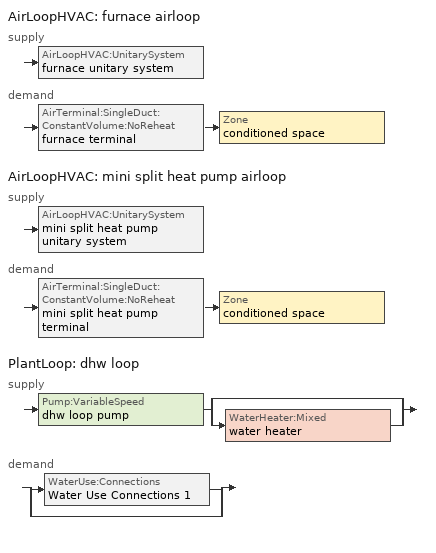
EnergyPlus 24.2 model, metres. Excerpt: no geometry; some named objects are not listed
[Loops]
AirLoopHVAC 'furnace airloop'
 supply: AirLoopHVAC:UnitarySystem 'furnace unitary system'
 demand: AirTerminal:SingleDuct:ConstantVolume:NoReheat 'furnace terminal' > Zone 'conditioned space'
AirLoopHVAC 'mini split heat pump airloop'
 supply: AirLoopHVAC:UnitarySystem 'mini split heat pump unitary system'
 demand: AirTerminal:SingleDuct:ConstantVolume:NoReheat 'mini split heat pump terminal' > Zone 'conditioned space'
PlantLoop 'dhw loop'
 supply: Pump:VariableSpeed 'dhw loop pump' > split
  | bypass
  | WaterHeater:Mixed 'water heater'
 demand: split
  | WaterUse:Connections 'Water Use Connections 1'
  | bypass
[ZoneControl:Thermostat]
conditioned space Thermostat: Zone or ZoneList=conditioned space; Control Type Schedule=conditioned space Thermostat Schedule; Control 1=conditioned space temperature setpoint; Temperature Difference Between Cutout And Setpoint {deltaC}=0
[ThermostatSetpoint:DualSetpoint]
conditioned space temperature setpoint: Heating Setpoint Temperature Schedule=heating setpoint; Cooling Setpoint Temperature Schedule=cooling setpoint
[AirTerminal:SingleDuct:ConstantVolume:NoReheat] Availability Schedule=Always On Discrete
Name | Maximum Air Flow Rate {m3/s}
furnace terminal | 0.870271
mini split heat pump terminal | 0.569169
[Zone equipment]
conditioned space: furnace terminal, mini split heat pump terminal
[AirLoopHVAC] Design Return Air Flow Fraction of Supply Air Flow=1
Name | Design Supply Air Flow Rate {m3/s}
furnace airloop | 0.870271
mini split heat pump airloop | 0.569169
[Sizing:System] Type of Load to Size On=Sensible; Design Outdoor Air Flow Rate {m3/s}=Autosize; Central Heating Maximum System Air Flow Ratio=0.3; Preheat Design Temperature {C}=7; Preheat Design Humidity Ratio {kgWater/kgDryAir}=0.008; Precool Design Temperature {C}=12.8; Precool Design Humidity Ratio {kgWater/kgDryAir}=0.008; Central Cooling Design Supply Air Temperature {C}=12.8; Central Heating Design Supply Air Temperature {C}=16.7; Type of Zone Sum to Use=NonCoincident; 100% Outdoor Air in Cooling=Yes; 100% Outdoor Air in Heating=Yes; Central Cooling Design Supply Air Humidity Ratio {kgWater/kgDryAir}=0.0085; Central Heating Design Supply Air Humidity Ratio {kgWater/kgDryAir}=0.008; Cooling Supply Air Flow Rate Method=DesignDay; Cooling Supply Air Flow Rate {m3/s}=0; Cooling Supply Air Flow Rate Per Floor Area {m3/s-m2}=0.00996765; Cooling Fraction of Autosized Cooling Supply Air Flow Rate=1; Cooling Supply Air Flow Rate Per Unit Cooling Capacity {m3/s-W}=3.94755e-05; Heating Supply Air Flow Rate Method=DesignDay; Heating Supply Air Flow Rate {m3/s}=0; Heating Supply Air Flow Rate Per Floor Area {m3/s-m2}=0.00996765; Heating Fraction of Autosized Heating Supply Air Flow Rate=1; Heating Fraction of Autosized Cooling Supply Air Flow Rate=1; Heating Supply Air Flow Rate Per Unit Heating Capacity {m3/s-W}=3.15882e-05; System Outdoor Air Method=ZoneSum; Zone Maximum Outdoor Air Fraction=1; Cooling Design Capacity Method=CoolingDesignCapacity; Cooling Design Capacity {W}=Autosize; Cooling Design Capacity Per Floor Area {W/m2}=234.7; Fraction of Autosized Cooling Design Capacity=1; Heating Design Capacity Method=HeatingDesignCapacity; Heating Design Capacity {W}=Autosize; Heating Design Capacity Per Floor Area {W/m2}=157; Fraction of Autosized Heating Design Capacity=1; Central Cooling Capacity Control Method=OnOff; Occupant Diversity=Autosize
furnace airloop; mini split heat pump airloop
[AvailabilityManager:Scheduled] Schedule=Always On Discrete
furnace airloop Availability Manager; mini split heat pump airloop Availability Manager
[AirLoopHVAC:UnitarySystem] Control Type=Load; Controlling Zone or Thermostat Location=conditioned space; Dehumidification Control Type=None; Availability Schedule=Always On Discrete; Fan Placement=BlowThrough; DX Heating Coil Sizing Ratio=1; Use DOAS DX Cooling Coil=No; Minimum Supply Air Temperature {C}=2; Latent Load Control=SensibleOnlyLoadControl; Heating Supply Air Flow Rate Method=SupplyAirFlowRate; No Load Supply Air Flow Rate Method=SupplyAirFlowRate; No Load Supply Air Flow Rate {m3/s}=0; No Load Supply Air Flow Rate Control Set To Low Speed=Yes; Maximum Supply Air Temperature {C}=48.8889; Maximum Outdoor Dry-Bulb Temperature for Supplemental Heater Operation {C}=21; Ancillary On-Cycle Electric Power {W}=0; Ancillary Off-Cycle Electric Power {W}=0
Name | Supply Fan | Supply Air Fan Operating Mode Schedule | Heating Coil | Cooling Supply Air Flow Rate Method | Heating Supply Air Flow Rate {m3/s} | Cooling Coil | Cooling Supply Air Flow Rate {m3/s} | Design Specification Multispeed Object
furnace unitary system | furnace supply fan | furnace auto fan schedule | furnace htg coil | None | 0.870271
mini split heat pump unitary system | mini split heat pump supply fan | mini split heat pump auto fan schedule | mini split heat pump htg coil | SupplyAirFlowRate | 0.569169 | mini split heat pump clg coil | 0.569169 | Unitary System Performance Multispeed 1
[Fan:SystemModel] Availability Schedule=Always On Discrete; Speed Control Method=Discrete; Electric Power Minimum Flow Rate Fraction=0.2; Design Pressure Rise {Pa}=500; Motor Efficiency=1; Motor In Air Stream Fraction=1; Design Electric Power Consumption {W}=Autosize; Design Power Sizing Method=PowerPerFlow; Electric Power Per Unit Flow Rate Per Unit Pressure {W/((m3/s)-Pa)}=1.66667; Fan Total Efficiency=0.7; Motor Loss Radiative Fraction=0
Name | Design Maximum Air Flow Rate {m3/s} | Electric Power Per Unit Flow Rate {W/(m3/s)} | Number of Speeds | Speed Flow Fraction 1 | Speed Electric Power Fraction 1 | Speed Flow Fraction 2 | Speed Electric Power Fraction 2 | Speed Flow Fraction 3 | Speed Electric Power Fraction 3 | Speed Flow Fraction 4 | Speed Electric Power Fraction 4
furnace supply fan | 0.870271 | 1059.44 | 1 | 1 | 1
mini split heat pump supply fan | 0.700947 | 148.322 | 4 | 0.20706 | 0.00888 | 0.252 | 0.016 | 0.812 | 0.53539 | 1 | 1
[Coil:Heating:Fuel]
furnace htg coil: Availability Schedule=Always On Discrete; Fuel Type=OtherFuel1; Burner Efficiency=0.5; Nominal Capacity {W}=29600; On Cycle Parasitic Electric Load {W}=0; Off Cycle Parasitic Fuel Load {W}=0
[Coil:Heating:DX:MultiSpeed]
mini split heat pump htg coil: Availability Schedule=Always On Discrete; Minimum Outdoor Dry-Bulb Temperature for Compressor Operation {C}=-15; Crankcase Heater Capacity {W}=50; Maximum Outdoor Dry-Bulb Temperature for Crankcase Heater Operation {C}=10; Defrost Energy Input Ratio Function of Temperature Curve=Defrosteir; Maximum Outdoor Dry-Bulb Temperature for Defrost Operation {C}=4.44444; Defrost Strategy=ReverseCycle; Defrost Control=Timed; Defrost Time Period Fraction=0.058333; Resistive Defrost Heater Capacity {W}=AutoSize; Apply Part Load Fraction to Speeds Greater than 1=No; Fuel Type=Electricity; Region number for Calculating HSPF=4; Number of Speeds=2; Speed Gross Rated Heating Capacity 1 {W}=3288; Speed Gross Rated Heating COP 1 {W/W}=4.4634; Speed Rated Air Flow Rate 1 {m3/s}=0.176584; Speed Rated Supply Air Fan Power Per Volume Flow Rate 2017 1 {W/(m3/s)}=773.3; Speed Rated Supply Air Fan Power Per Volume Flow Rate 2023 1 {W/(m3/s)}=934.4; Speed Heating Capacity Function of Temperature Curve Name 1=Heat-CAP-fT1; Speed Heating Capacity Function of Flow Fraction Curve Name 1=Heat-CAP-fFF1; Speed Energy Input Ratio Function of Temperature Curve Name 1=Heat-EIR-fT1; Speed Energy Input Ratio Function of Flow Fraction Curve Name 1=Heat-EIR-fFF1; Speed Part Load Fraction Correlation Curve Name 1=Heat-PLF-fPLR1; Speed Rated Waste Heat Fraction of Power Input 1=0.2; Speed Waste Heat Function of Temperature Curve Name 1=ConstantBiquadratic 1; Speed Gross Rated Heating Capacity 2 {W}=12950.2; Speed Gross Rated Heating COP 2 {W/W}=3.13062; Speed Rated Air Flow Rate 2 {m3/s}=0.700727; Speed Rated Supply Air Fan Power Per Volume Flow Rate 2017 2 {W/(m3/s)}=773.3; Speed Rated Supply Air Fan Power Per Volume Flow Rate 2023 2 {W/(m3/s)}=934.4; Speed Heating Capacity Function of Temperature Curve Name 2=Heat-CAP-fT2; Speed Heating Capacity Function of Flow Fraction Curve Name 2=Heat-CAP-fFF2; Speed Energy Input Ratio Function of Temperature Curve Name 2=Heat-EIR-fT2; Speed Energy Input Ratio Function of Flow Fraction Curve Name 2=Heat-EIR-fFF2; Speed Part Load Fraction Correlation Curve Name 2=Heat-PLF-fPLR2; Speed Rated Waste Heat Fraction of Power Input 2=0.2; Speed Waste Heat Function of Temperature Curve Name 2=ConstantBiquadratic 1
[Coil:Cooling:DX:MultiSpeed]
mini split heat pump clg coil: Availability Schedule=Always On Discrete; Condenser Type=AirCooled; Minimum Outdoor Dry-Bulb Temperature for Compressor Operation {C}=-25; Apply Part Load Fraction to Speeds Greater than 1=No; Apply Latent Degradation to Speeds Greater than 1=No; Crankcase Heater Capacity {W}=50; Maximum Outdoor Dry-Bulb Temperature for Crankcase Heater Operation {C}=10; Basin Heater Capacity {W/K}=0; Basin Heater Setpoint Temperature {C}=2; Fuel Type=Electricity; Number of Speeds=2; Speed Gross Rated Total Cooling Capacity 1 {W}=2703.92; Speed Gross Rated Sensible Heat Ratio 1=0.806404; Speed Gross Rated Cooling COP 1 {W/W}=4.49421; Speed Rated Air Flow Rate 1 {m3/s}=0.145092; Speed Rated Evaporator Fan Power Per Volume Flow Rate 2017 1 {W/(m3/s)}=773.3; Speed Rated Evaporator Fan Power Per Volume Flow Rate 2023 1 {W/(m3/s)}=934.4; Speed Total Cooling Capacity Function of Temperature Curve Name 1=Cool-CAP-fT1; Speed Total Cooling Capacity Function of Flow Fraction Curve Name 1=Cool-CAP-fFF1; Speed Energy Input Ratio Function of Temperature Curve Name 1=Cool-EIR-fT1; Speed Energy Input Ratio Function of Flow Fraction Curve Name 1=Cool-EIR-fFF1; Speed Part Load Fraction Correlation Curve Name 1=Cool-PLF-fPLR1; Speed Nominal Time for Condensate Removal to Begin 1 {s}=1000; Speed Ratio of Initial Moisture Evaporation Rate and Steady State Latent Capacity 1=1.5; Speed Maximum Cycling Rate 1 {cycles/hr}=3; Speed Latent Capacity Time Constant 1 {s}=45; Speed Rated Waste Heat Fraction of Power Input 1=0.2; Speed Waste Heat Function of Temperature Curve Name 1=ConstantBiquadratic; Speed Evaporative Condenser Effectiveness 1=0.9; Speed Evaporative Condenser Air Flow Rate 1 {m3/s}=AutoSize; Speed Rated Evaporative Condenser Pump Power Consumption 1 {W}=AutoSize; Speed Gross Rated Total Cooling Capacity 2 {W}=10655.6; Speed Gross Rated Sensible Heat Ratio 2=0.759942; Speed Gross Rated Cooling COP 2 {W/W}=3.25003; Speed Rated Air Flow Rate 2 {m3/s}=0.568991; Speed Rated Evaporator Fan Power Per Volume Flow Rate 2017 2 {W/(m3/s)}=773.3; Speed Rated Evaporator Fan Power Per Volume Flow Rate 2023 2 {W/(m3/s)}=934.4; Speed Total Cooling Capacity Function of Temperature Curve Name 2=Cool-CAP-fT2; Speed Total Cooling Capacity Function of Flow Fraction Curve Name 2=Cool-CAP-fFF2; Speed Energy Input Ratio Function of Temperature Curve Name 2=Cool-EIR-fT2; Speed Energy Input Ratio Function of Flow Fraction Curve Name 2=Cool-EIR-fFF2; Speed Part Load Fraction Correlation Curve Name 2=Cool-PLF-fPLR2; Speed Nominal Time for Condensate Removal to Begin 2 {s}=1000; Speed Ratio of Initial Moisture Evaporation Rate and Steady State Latent Capacity 2=1.5; Speed Maximum Cycling Rate 2 {cycles/hr}=3; Speed Latent Capacity Time Constant 2 {s}=45; Speed Rated Waste Heat Fraction of Power Input 2=0.2; Speed Waste Heat Function of Temperature Curve Name 2=ConstantBiquadratic; Speed Evaporative Condenser Effectiveness 2=0.9; Speed Evaporative Condenser Air Flow Rate 2 {m3/s}=AutoSize; Speed Rated Evaporative Condenser Pump Power Consumption 2 {W}=AutoSize
[UnitarySystemPerformance:Multispeed]
Unitary System Performance Multispeed 1: Number of Speeds for Heating=2; Number of Speeds for Cooling=2; Single Mode Operation=No; No Load Supply Air Flow Rate Ratio=1; Heating Speed Supply Air Flow Ratio 1=0.310345; Cooling Speed Supply Air Flow Ratio 1=0.255; Heating Speed Supply Air Flow Ratio 2=1.23153; Cooling Speed Supply Air Flow Ratio 2=1
[PlantLoop]
dhw loop: Fluid Type=Water; Plant Equipment Operation Scheme=dhw loop Operation Schemes; Maximum Loop Temperature {C}=100; Minimum Loop Temperature {C}=0; Maximum Loop Flow Rate {m3/s}=0.01; Minimum Loop Flow Rate {m3/s}=0; Plant Loop Volume {m3}=0.003; Load Distribution Scheme=Optimal; Plant Loop Demand Calculation Scheme=SingleSetpoint; Common Pipe Simulation=None
[Sizing:Plant]
dhw loop: Loop Type=Heating; Design Loop Exit Temperature {C}=56; Loop Design Temperature Difference {deltaC}=5.55556; Sizing Option=NonCoincident; Zone Timesteps in Averaging Window=1; Coincident Sizing Factor Mode=None
[Pump:VariableSpeed]
dhw loop pump: Design Maximum Flow Rate {m3/s}=0.01; Design Pump Head {Pa}=1; Design Power Consumption {W}=0; Motor Efficiency=0.85; Fraction of Motor Inefficiencies to Fluid Stream=0; Coefficient 1 of the Part Load Performance Curve=0; Coefficient 2 of the Part Load Performance Curve=1; Coefficient 3 of the Part Load Performance Curve=0; Coefficient 4 of the Part Load Performance Curve=0; Design Minimum Flow Rate {m3/s}=0; Pump Control Type=Intermittent; Skin Loss Radiative Fraction=0.5; Design Power Sizing Method=PowerPerFlowPerPressure; Design Electric Power per Unit Flow Rate {W/(m3/s)}=348701.1; Design Shaft Power per Unit Flow Rate per Unit Head {W/((m3/s)-Pa)}=1.28205; Design Minimum Flow Rate Fraction=0
[WaterHeater:Mixed]
water heater: Tank Volume {m3}=0.136275; Setpoint Temperature Schedule=water heater setpoint; Deadband Temperature Difference {deltaC}=2; Maximum Temperature Limit {C}=99; Heater Control Type=Cycle; Heater Maximum Capacity {W}=5500.06; Heater Minimum Capacity {W}=0; Heater Ignition Minimum Flow Rate {m3/s}=0; Heater Ignition Delay {s}=0; Heater Fuel Type=Electricity; Heater Thermal Efficiency=1; Off Cycle Parasitic Fuel Consumption Rate {W}=0; Off Cycle Parasitic Fuel Type=Electricity; Off Cycle Parasitic Heat Fraction to Tank=0; On Cycle Parasitic Fuel Consumption Rate {W}=0; On Cycle Parasitic Fuel Type=Electricity; On Cycle Parasitic Heat Fraction to Tank=0; Ambient Temperature Indicator=Zone; Ambient Temperature Zone=conditioned space; Off Cycle Loss Coefficient to Ambient Temperature {W/K}=2.89744; Off Cycle Loss Fraction to Zone=1; On Cycle Loss Coefficient to Ambient Temperature {W/K}=2.89744; On Cycle Loss Fraction to Zone=1; Use Side Effectiveness=1; Source Side Effectiveness=1; Use Side Design Flow Rate {m3/s}=Autosize; Source Side Design Flow Rate {m3/s}=Autosize; Indirect Water Heating Recovery Time {hr}=1.5; Source Side Flow Control Mode=IndirectHeatPrimarySetpoint
[WaterHeater:Sizing]
water heater: Design Mode=PeakDraw; Time Storage Can Meet Peak Draw {hr}=0.538503; Time for Tank Recovery {hr}=0; Nominal Tank Volume for Autosizing Plant Connections {m3}=1
[SetpointManager:Scheduled]
Setpoint Manager Scheduled 1: Control Variable=Temperature; Schedule=dhw temp
[WaterUse:Connections]
Water Use Connections 1: Drain Water Heat Exchanger Type=None; Drain Water Heat Exchanger Destination=Plant; Water Use Equipment Name 1=dhw fixtures; Water Use Equipment Name 2=dhw distribution waste; Water Use Equipment Name 3=clothes washer; Water Use Equipment Name 4=dishwasher
[WaterUse:Equipment]
Name | Peak Flow Rate {m3/s} | Flow Rate Fraction Schedule | Target Temperature Schedule
dhw fixtures | 4.47512e-06 | dhw fixtures schedule | mixed water temperature schedule
dhw distribution waste | 1.35667e-06 | dhw fixtures schedule | mixed water temperature schedule
clothes washer | 9.69919e-07 | clothes washer schedule
dishwasher | 2.90872e-07 | dishwasher schedule
[PlantEquipmentOperationSchemes]
dhw loop Operation Schemes: Control Scheme Object Type 1=PlantEquipmentOperation:HeatingLoad; Control Scheme Name 1=dhw loop Heating Operation Scheme; Control Scheme Schedule Name 1=Always On Discrete
[PlantEquipmentOperation:HeatingLoad]
dhw loop Heating Operation Scheme: Load Range Lower Limit 1 {W}=0; Load Range Upper Limit 1 {W}=1000000000; Range Equipment List Name 1=dhw loop Heating Equipment List
[PlantEquipmentList]
dhw loop Heating Equipment List: WaterHeater:Mixed, water heater
[EnergyManagementSystem:GlobalVariable]
furnace_airloop_Fan_RTF
infil_program_Qfan
infil_program_Qinf
mini_split_heat_pump_airloop_Fan_RTF
natural_vent_program_Qnv
natural_vent_program_Qwhf
[EnergyManagementSystem:InternalVariable] Internal Data Type=Fan Maximum Mass Flow Rate
Name | Internal Data Index Key
furnace_airloop_max_sup_fan_mfr | furnace supply fan
mini_split_heat_pump_airloop_max_sup_fan_mfr | mini split heat pump supply fan
[EnergyManagementSystem:Sensor]
Name | Output:Variable or Output:Meter Index Key | Output:Variable or Output:Meter
airflow_gain | infil flow | Infiltration Sensible Heat Gain Energy
airflow_gain_1 | natural vent flow | Infiltration Sensible Heat Gain Energy
airflow_gain_2 | whole house fan flow | Infiltration Sensible Heat Gain Energy
airflow_loss | infil flow | Infiltration Sensible Heat Loss Energy
airflow_loss_1 | natural vent flow | Infiltration Sensible Heat Loss Energy
airflow_loss_2 | whole house fan flow | Infiltration Sensible Heat Loss Energy
clg_load_cond |  | Cooling:EnergyTransfer:Zone:CONDITIONED SPACE
clg_sp_s; clg_sp_s_1 | cooling setpoint | Schedule Value
clothes_dryer_exhaust_0_sch_s | clothes dryer exhaust 0 schedule | Schedule Value
conditioned_space_clg_unmet_s | conditioned space | Zone Cooling Setpoint Not Met Time
conditioned_space_htg_unmet_s | conditioned space | Zone Heating Setpoint Not Met Time
cool_season | cooling season schedule | Schedule Value
dhw_loss | water heater | Water Heater Heat Loss Energy
dhw_rtf | water heater | Water Heater Runtime Fraction
fridge_tin_s; tin_s; tin_s_1 | conditioned space | Zone Mean Air Temperature
furnace_airloop_Fan_RTF_s | furnace supply fan | Fan Runtime Fraction
furnace_htg_coil_s | furnace htg coil | Heating Coil Heating Energy
furnace_supply_fan_s | furnace supply fan | Fan Electricity Energy
htg_load_cond |  | Heating:EnergyTransfer:Zone:CONDITIONED SPACE
htg_sp_s; htg_sp_s_1 | heating setpoint | Schedule Value
ig_ee_conv | clothes dryer | Electric Equipment Convective Heating Energy
ig_ee_conv_1 | clothes washer | Electric Equipment Convective Heating Energy
ig_ee_conv_2 | cooking range | Electric Equipment Convective Heating Energy
ig_ee_conv_3 | dishwasher | Electric Equipment Convective Heating Energy
ig_ee_conv_4 | fridge | Electric Equipment Convective Heating Energy
ig_ee_conv_5 | misc plug loads | Electric Equipment Convective Heating Energy
ig_ee_conv_6 | whole house fan | Electric Equipment Convective Heating Energy
ig_ee_rad | clothes dryer | Electric Equipment Radiant Heating Energy
ig_ee_rad_1 | clothes washer | Electric Equipment Radiant Heating Energy
ig_ee_rad_2 | cooking range | Electric Equipment Radiant Heating Energy
ig_ee_rad_3 | dishwasher | Electric Equipment Radiant Heating Energy
ig_ee_rad_4 | fridge | Electric Equipment Radiant Heating Energy
ig_ee_rad_5 | misc plug loads | Electric Equipment Radiant Heating Energy
ig_ee_rad_6 | whole house fan | Electric Equipment Radiant Heating Energy
ig_lgt_conv | interior lighting | Lights Convective Heating Energy
ig_lgt_rad | interior lighting | Lights Radiant Heating Energy
ig_lgt_vis | interior lighting | Lights Visible Radiation Heating Energy
ig_oe_conv | clothes dryer 1 | Other Equipment Convective Heating Energy
ig_oe_conv_1 | cooking range 1 | Other Equipment Convective Heating Energy
ig_oe_conv_2 | general water use latent | Other Equipment Convective Heating Energy
ig_oe_conv_3 | general water use sensible | Other Equipment Convective Heating Energy
ig_oe_conv_4 | water heater energy adjustment1 | Other Equipment Convective Heating Energy
ig_oe_rad | clothes dryer 1 | Other Equipment Radiant Heating Energy
ig_oe_rad_1 | cooking range 1 | Other Equipment Radiant Heating Energy
ig_oe_rad_2 | general water use latent | Other Equipment Radiant Heating Energy
ig_oe_rad_3 | general water use sensible | Other Equipment Radiant Heating Energy
ig_oe_rad_4 | water heater energy adjustment1 | Other Equipment Radiant Heating Energy
ig_ppl_conv | occupants | People Convective Heating Energy
ig_ppl_rad | occupants | People Radiant Heating Energy
im_conv | furniture mass conditioned space 1 | Surface Inside Face Convection Heat Gain Energy
im_conv_1 | partition wall mass | Surface Inside Face Convection Heat Gain Energy
im_ig | furniture mass conditioned space 1 | Surface Inside Face Internal Gains Radiation Heat Gain Energy
im_ig_1 | partition wall mass | Surface Inside Face Internal Gains Radiation Heat Gain Energy
im_lgt | furniture mass conditioned space 1 | Surface Inside Face Lights Radiation Heat Gain Energy
im_lgt_1 | partition wall mass | Surface Inside Face Lights Radiation Heat Gain Energy
im_sol | furniture mass conditioned space 1 | Surface Inside Face Solar Radiation Heat Gain Energy
im_sol_1 | partition wall mass | Surface Inside Face Solar Radiation Heat Gain Energy
im_surf | furniture mass conditioned space 1 | Surface Inside Face Net Surface Thermal Radiation Heat Gain Energy
im_surf_1 | partition wall mass | Surface Inside Face Net Surface Thermal Radiation Heat Gain Energy
mech_vent_bath_fan_0_sch_s | mech vent bath fan 0 schedule | Schedule Value
mech_vent_range_fan_0_sch_s | mech vent range fan 0 schedule | Schedule Value
mini_split_heat_pump_airloop_Fan_RTF_s | mini split heat pump supply fan | Fan Runtime Fraction Speed 1
mini_split_heat_pump_airloop_Fan_RTF_s_1 | mini split heat pump supply fan | Fan Runtime Fraction Speed 2
mini_split_heat_pump_airloop_Fan_RTF_s_2 | mini split heat pump supply fan | Fan Runtime Fraction Speed 3
mini_split_heat_pump_airloop_Fan_RTF_s_3 | mini split heat pump supply fan | Fan Runtime Fraction Speed 4
mini_split_heat_pump_clg_coil_s | mini split heat pump clg coil | Cooling Coil Total Cooling Energy
mini_split_heat_pump_htg_coil_s | mini split heat pump htg coil | Heating Coil Heating Energy
mini_split_heat_pump_supply_fan_s | mini split heat pump supply fan | Fan Electricity Energy
mv_conv | mech vent bath fan 0 | Electric Equipment Convective Heating Energy
mv_conv_1 | mech vent house fan | Electric Equipment Convective Heating Energy
mv_conv_2 | mech vent house fan cfis | Electric Equipment Convective Heating Energy
mv_conv_3 | mech vent range fan 0 | Electric Equipment Convective Heating Energy
mv_conv_4 | mech vent house fan latent load | Other Equipment Convective Heating Energy
mv_conv_5 | mech vent house fan sensible load | Other Equipment Convective Heating Energy
mv_rad | mech vent bath fan 0 | Electric Equipment Radiant Heating Energy
mv_rad_1 | mech vent house fan | Electric Equipment Radiant Heating Energy
mv_rad_2 | mech vent house fan cfis | Electric Equipment Radiant Heating Energy
mv_rad_3 | mech vent range fan 0 | Electric Equipment Radiant Heating Energy
mv_rad_4 | mech vent house fan latent load | Other Equipment Radiant Heating Energy
mv_rad_5 | mech vent house fan sensible load | Other Equipment Radiant Heating Energy
natural_vent_s | natural vent schedule | Schedule Value
out_pb_s |  | Site Outdoor Air Barometric Pressure
out_wt_s |  | Site Outdoor Air Humidity Ratio
site_vw_s |  | Site Wind Speed
ss_back_out | Window1 | Surface Window Shortwave from Zone Back Out Window Heat Transfer Rate
ss_back_out_1 | Window10 | Surface Window Shortwave from Zone Back Out Window Heat Transfer Rate
ss_back_out_10 | Window6 | Surface Window Shortwave from Zone Back Out Window Heat Transfer Rate
ss_back_out_11 | Window7 | Surface Window Shortwave from Zone Back Out Window Heat Transfer Rate
ss_back_out_12 | Window8 | Surface Window Shortwave from Zone Back Out Window Heat Transfer Rate
ss_back_out_13 | Window9 | Surface Window Shortwave from Zone Back Out Window Heat Transfer Rate
ss_back_out_2 | Window11 | Surface Window Shortwave from Zone Back Out Window Heat Transfer Rate
ss_back_out_3 | Window12 | Surface Window Shortwave from Zone Back Out Window Heat Transfer Rate
ss_back_out_4 | Window13 | Surface Window Shortwave from Zone Back Out Window Heat Transfer Rate
ss_back_out_5 | Window14 | Surface Window Shortwave from Zone Back Out Window Heat Transfer Rate
ss_back_out_6 | Window16 | Surface Window Shortwave from Zone Back Out Window Heat Transfer Rate
ss_back_out_7 | Window17 | Surface Window Shortwave from Zone Back Out Window Heat Transfer Rate
ss_back_out_8 | Window3 | Surface Window Shortwave from Zone Back Out Window Heat Transfer Rate
ss_back_out_9 | Window5 | Surface Window Shortwave from Zone Back Out Window Heat Transfer Rate
ss_conv | Door1 | Surface Inside Face Convection Heat Gain Energy
ss_conv_1 | Door2 | Surface Inside Face Convection Heat Gain Energy
ss_conv_10 | Window17 | Surface Inside Face Convection Heat Gain Energy
ss_conv_11 | Window3 | Surface Inside Face Convection Heat Gain Energy
ss_conv_12 | Window5 | Surface Inside Face Convection Heat Gain Energy
ss_conv_13 | Window6 | Surface Inside Face Convection Heat Gain Energy
ss_conv_14 | Window7 | Surface Inside Face Convection Heat Gain Energy
ss_conv_15 | Window8 | Surface Inside Face Convection Heat Gain Energy
ss_conv_16 | Window9 | Surface Inside Face Convection Heat Gain Energy
ss_conv_2 | Door4 | Surface Inside Face Convection Heat Gain Energy
ss_conv_3 | Window1 | Surface Inside Face Convection Heat Gain Energy
ss_conv_4 | Window10 | Surface Inside Face Convection Heat Gain Energy
ss_conv_5 | Window11 | Surface Inside Face Convection Heat Gain Energy
ss_conv_6 | Window12 | Surface Inside Face Convection Heat Gain Energy
ss_conv_7 | Window13 | Surface Inside Face Convection Heat Gain Energy
ss_conv_8 | Window14 | Surface Inside Face Convection Heat Gain Energy
ss_conv_9 | Window16 | Surface Inside Face Convection Heat Gain Energy
ss_ig | Door1 | Surface Inside Face Internal Gains Radiation Heat Gain Energy
ss_ig_1 | Door2 | Surface Inside Face Internal Gains Radiation Heat Gain Energy
ss_ig_10 | Window17 | Surface Inside Face Internal Gains Radiation Heat Gain Energy
ss_ig_11 | Window3 | Surface Inside Face Internal Gains Radiation Heat Gain Energy
ss_ig_12 | Window5 | Surface Inside Face Internal Gains Radiation Heat Gain Energy
ss_ig_13 | Window6 | Surface Inside Face Internal Gains Radiation Heat Gain Energy
ss_ig_14 | Window7 | Surface Inside Face Internal Gains Radiation Heat Gain Energy
ss_ig_15 | Window8 | Surface Inside Face Internal Gains Radiation Heat Gain Energy
ss_ig_16 | Window9 | Surface Inside Face Internal Gains Radiation Heat Gain Energy
ss_ig_2 | Door4 | Surface Inside Face Internal Gains Radiation Heat Gain Energy
ss_ig_3 | Window1 | Surface Inside Face Internal Gains Radiation Heat Gain Energy
ss_ig_4 | Window10 | Surface Inside Face Internal Gains Radiation Heat Gain Energy
ss_ig_5 | Window11 | Surface Inside Face Internal Gains Radiation Heat Gain Energy
ss_ig_6 | Window12 | Surface Inside Face Internal Gains Radiation Heat Gain Energy
ss_ig_7 | Window13 | Surface Inside Face Internal Gains Radiation Heat Gain Energy
ss_ig_8 | Window14 | Surface Inside Face Internal Gains Radiation Heat Gain Energy
ss_ig_9 | Window16 | Surface Inside Face Internal Gains Radiation Heat Gain Energy
ss_lgt | Door1 | Surface Inside Face Lights Radiation Heat Gain Energy
ss_lgt_1 | Door2 | Surface Inside Face Lights Radiation Heat Gain Energy
ss_lgt_2 | Door4 | Surface Inside Face Lights Radiation Heat Gain Energy
ss_sol | Door1 | Surface Inside Face Solar Radiation Heat Gain Energy
ss_sol_1 | Door2 | Surface Inside Face Solar Radiation Heat Gain Energy
ss_sol_2 | Door4 | Surface Inside Face Solar Radiation Heat Gain Energy
ss_surf | Door1 | Surface Inside Face Net Surface Thermal Radiation Heat Gain Energy
ss_surf_1 | Door2 | Surface Inside Face Net Surface Thermal Radiation Heat Gain Energy
ss_surf_10 | Window17 | Surface Inside Face Net Surface Thermal Radiation Heat Gain Energy
ss_surf_11 | Window3 | Surface Inside Face Net Surface Thermal Radiation Heat Gain Energy
ss_surf_12 | Window5 | Surface Inside Face Net Surface Thermal Radiation Heat Gain Energy
ss_surf_13 | Window6 | Surface Inside Face Net Surface Thermal Radiation Heat Gain Energy
ss_surf_14 | Window7 | Surface Inside Face Net Surface Thermal Radiation Heat Gain Energy
ss_surf_15 | Window8 | Surface Inside Face Net Surface Thermal Radiation Heat Gain Energy
ss_surf_16 | Window9 | Surface Inside Face Net Surface Thermal Radiation Heat Gain Energy
ss_surf_2 | Door4 | Surface Inside Face Net Surface Thermal Radiation Heat Gain Energy
ss_surf_3 | Window1 | Surface Inside Face Net Surface Thermal Radiation Heat Gain Energy
ss_surf_4 | Window10 | Surface Inside Face Net Surface Thermal Radiation Heat Gain Energy
ss_surf_5 | Window11 | Surface Inside Face Net Surface Thermal Radiation Heat Gain Energy
ss_surf_6 | Window12 | Surface Inside Face Net Surface Thermal Radiation Heat Gain Energy
ss_surf_7 | Window13 | Surface Inside Face Net Surface Thermal Radiation Heat Gain Energy
ss_surf_8 | Window14 | Surface Inside Face Net Surface Thermal Radiation Heat Gain Energy
ss_surf_9 | Window16 | Surface Inside Face Net Surface Thermal Radiation Heat Gain Energy
ss_trans_in | Window1 | Surface Window Transmitted Solar Radiation Rate
ss_trans_in_1 | Window10 | Surface Window Transmitted Solar Radiation Rate
ss_trans_in_10 | Window6 | Surface Window Transmitted Solar Radiation Rate
ss_trans_in_11 | Window7 | Surface Window Transmitted Solar Radiation Rate
ss_trans_in_12 | Window8 | Surface Window Transmitted Solar Radiation Rate
ss_trans_in_13 | Window9 | Surface Window Transmitted Solar Radiation Rate
ss_trans_in_2 | Window11 | Surface Window Transmitted Solar Radiation Rate
ss_trans_in_3 | Window12 | Surface Window Transmitted Solar Radiation Rate
ss_trans_in_4 | Window13 | Surface Window Transmitted Solar Radiation Rate
ss_trans_in_5 | Window14 | Surface Window Transmitted Solar Radiation Rate
ss_trans_in_6 | Window16 | Surface Window Transmitted Solar Radiation Rate
ss_trans_in_7 | Window17 | Surface Window Transmitted Solar Radiation Rate
ss_trans_in_8 | Window3 | Surface Window Transmitted Solar Radiation Rate
ss_trans_in_9 | Window5 | Surface Window Transmitted Solar Radiation Rate
ss_trans_out | Window1 | Surface Inside Face Initial Transmitted Diffuse Transmitted Out Window Solar Radiation Rate
ss_trans_out_1 | Window10 | Surface Inside Face Initial Transmitted Diffuse Transmitted Out Window Solar Radiation Rate
ss_trans_out_10 | Window6 | Surface Inside Face Initial Transmitted Diffuse Transmitted Out Window Solar Radiation Rate
ss_trans_out_11 | Window7 | Surface Inside Face Initial Transmitted Diffuse Transmitted Out Window Solar Radiation Rate
ss_trans_out_12 | Window8 | Surface Inside Face Initial Transmitted Diffuse Transmitted Out Window Solar Radiation Rate
ss_trans_out_13 | Window9 | Surface Inside Face Initial Transmitted Diffuse Transmitted Out Window Solar Radiation Rate
ss_trans_out_2 | Window11 | Surface Inside Face Initial Transmitted Diffuse Transmitted Out Window Solar Radiation Rate
ss_trans_out_3 | Window12 | Surface Inside Face Initial Transmitted Diffuse Transmitted Out Window Solar Radiation Rate
ss_trans_out_4 | Window13 | Surface Inside Face Initial Transmitted Diffuse Transmitted Out Window Solar Radiation Rate
ss_trans_out_5 | Window14 | Surface Inside Face Initial Transmitted Diffuse Transmitted Out Window Solar Radiation Rate
ss_trans_out_6 | Window16 | Surface Inside Face Initial Transmitted Diffuse Transmitted Out Window Solar Radiation Rate
ss_trans_out_7 | Window17 | Surface Inside Face Initial Transmitted Diffuse Transmitted Out Window Solar Radiation Rate
ss_trans_out_8 | Window3 | Surface Inside Face Initial Transmitted Diffuse Transmitted Out Window Solar Radiation Rate
ss_trans_out_9 | Window5 | Surface Inside Face Initial Transmitted Diffuse Transmitted Out Window Solar Radiation Rate
s_conv | Floor1 | Surface Inside Face Convection Heat Gain Energy
s_conv_1 | Floor2 | Surface Inside Face Convection Heat Gain Energy
s_conv_10 | RimJoist1:90 | Surface Inside Face Convection Heat Gain Energy
s_conv_11 | RimJoist3:0 | Surface Inside Face Convection Heat Gain Energy
s_conv_12 | RimJoist3:180 | Surface Inside Face Convection Heat Gain Energy
s_conv_13 | RimJoist3:270 | Surface Inside Face Convection Heat Gain Energy
s_conv_14 | RimJoist3:90 | Surface Inside Face Convection Heat Gain Energy
s_conv_15 | Slab1 | Surface Inside Face Convection Heat Gain Energy
s_conv_16 | Wall1:0 | Surface Inside Face Convection Heat Gain Energy
s_conv_17 | Wall1:180 | Surface Inside Face Convection Heat Gain Energy
s_conv_18 | Wall1:270 | Surface Inside Face Convection Heat Gain Energy
s_conv_19 | Wall1:90 | Surface Inside Face Convection Heat Gain Energy
s_conv_2 | Floor3 | Surface Inside Face Convection Heat Gain Energy
s_conv_20 | Wall2:0 | Surface Inside Face Convection Heat Gain Energy
s_conv_21 | Wall2:180 | Surface Inside Face Convection Heat Gain Energy
s_conv_22 | Wall2:270 | Surface Inside Face Convection Heat Gain Energy
s_conv_23 | Wall2:90 | Surface Inside Face Convection Heat Gain Energy
s_conv_24 | Wall4:0 | Surface Inside Face Convection Heat Gain Energy
s_conv_25 | Wall4:180 | Surface Inside Face Convection Heat Gain Energy
s_conv_26 | Wall4:270 | Surface Inside Face Convection Heat Gain Energy
s_conv_27 | Wall4:90 | Surface Inside Face Convection Heat Gain Energy
s_conv_3 | Floor4 | Surface Inside Face Convection Heat Gain Energy
s_conv_4 | FoundationWall1 | Surface Inside Face Convection Heat Gain Energy
s_conv_5 | inferred conditioned ceiling | Surface Inside Face Convection Heat Gain Energy
s_conv_6 | inferred conditioned floor | Surface Inside Face Convection Heat Gain Energy
s_conv_7 | RimJoist1:0 | Surface Inside Face Convection Heat Gain Energy
s_conv_8 | RimJoist1:180 | Surface Inside Face Convection Heat Gain Energy
s_conv_9 | RimJoist1:270 | Surface Inside Face Convection Heat Gain Energy
s_ig | Floor1 | Surface Inside Face Internal Gains Radiation Heat Gain Energy
s_ig_1 | Floor2 | Surface Inside Face Internal Gains Radiation Heat Gain Energy
s_ig_10 | RimJoist1:90 | Surface Inside Face Internal Gains Radiation Heat Gain Energy
s_ig_11 | RimJoist3:0 | Surface Inside Face Internal Gains Radiation Heat Gain Energy
s_ig_12 | RimJoist3:180 | Surface Inside Face Internal Gains Radiation Heat Gain Energy
s_ig_13 | RimJoist3:270 | Surface Inside Face Internal Gains Radiation Heat Gain Energy
s_ig_14 | RimJoist3:90 | Surface Inside Face Internal Gains Radiation Heat Gain Energy
s_ig_15 | Slab1 | Surface Inside Face Internal Gains Radiation Heat Gain Energy
s_ig_16 | Wall1:0 | Surface Inside Face Internal Gains Radiation Heat Gain Energy
s_ig_17 | Wall1:180 | Surface Inside Face Internal Gains Radiation Heat Gain Energy
s_ig_18 | Wall1:270 | Surface Inside Face Internal Gains Radiation Heat Gain Energy
s_ig_19 | Wall1:90 | Surface Inside Face Internal Gains Radiation Heat Gain Energy
s_ig_2 | Floor3 | Surface Inside Face Internal Gains Radiation Heat Gain Energy
s_ig_20 | Wall2:0 | Surface Inside Face Internal Gains Radiation Heat Gain Energy
s_ig_21 | Wall2:180 | Surface Inside Face Internal Gains Radiation Heat Gain Energy
s_ig_22 | Wall2:270 | Surface Inside Face Internal Gains Radiation Heat Gain Energy
s_ig_23 | Wall2:90 | Surface Inside Face Internal Gains Radiation Heat Gain Energy
s_ig_24 | Wall4:0 | Surface Inside Face Internal Gains Radiation Heat Gain Energy
s_ig_25 | Wall4:180 | Surface Inside Face Internal Gains Radiation Heat Gain Energy
s_ig_26 | Wall4:270 | Surface Inside Face Internal Gains Radiation Heat Gain Energy
s_ig_27 | Wall4:90 | Surface Inside Face Internal Gains Radiation Heat Gain Energy
s_ig_3 | Floor4 | Surface Inside Face Internal Gains Radiation Heat Gain Energy
s_ig_4 | FoundationWall1 | Surface Inside Face Internal Gains Radiation Heat Gain Energy
s_ig_5 | inferred conditioned ceiling | Surface Inside Face Internal Gains Radiation Heat Gain Energy
s_ig_6 | inferred conditioned floor | Surface Inside Face Internal Gains Radiation Heat Gain Energy
s_ig_7 | RimJoist1:0 | Surface Inside Face Internal Gains Radiation Heat Gain Energy
s_ig_8 | RimJoist1:180 | Surface Inside Face Internal Gains Radiation Heat Gain Energy
s_ig_9 | RimJoist1:270 | Surface Inside Face Internal Gains Radiation Heat Gain Energy
s_lgt | Floor1 | Surface Inside Face Lights Radiation Heat Gain Energy
s_lgt_1 | Floor2 | Surface Inside Face Lights Radiation Heat Gain Energy
s_lgt_10 | RimJoist1:90 | Surface Inside Face Lights Radiation Heat Gain Energy
s_lgt_11 | RimJoist3:0 | Surface Inside Face Lights Radiation Heat Gain Energy
s_lgt_12 | RimJoist3:180 | Surface Inside Face Lights Radiation Heat Gain Energy
s_lgt_13 | RimJoist3:270 | Surface Inside Face Lights Radiation Heat Gain Energy
s_lgt_14 | RimJoist3:90 | Surface Inside Face Lights Radiation Heat Gain Energy
s_lgt_15 | Slab1 | Surface Inside Face Lights Radiation Heat Gain Energy
s_lgt_16 | Wall1:0 | Surface Inside Face Lights Radiation Heat Gain Energy
s_lgt_17 | Wall1:180 | Surface Inside Face Lights Radiation Heat Gain Energy
s_lgt_18 | Wall1:270 | Surface Inside Face Lights Radiation Heat Gain Energy
s_lgt_19 | Wall1:90 | Surface Inside Face Lights Radiation Heat Gain Energy
s_lgt_2 | Floor3 | Surface Inside Face Lights Radiation Heat Gain Energy
s_lgt_20 | Wall2:0 | Surface Inside Face Lights Radiation Heat Gain Energy
s_lgt_21 | Wall2:180 | Surface Inside Face Lights Radiation Heat Gain Energy
s_lgt_22 | Wall2:270 | Surface Inside Face Lights Radiation Heat Gain Energy
s_lgt_23 | Wall2:90 | Surface Inside Face Lights Radiation Heat Gain Energy
s_lgt_24 | Wall4:0 | Surface Inside Face Lights Radiation Heat Gain Energy
s_lgt_25 | Wall4:180 | Surface Inside Face Lights Radiation Heat Gain Energy
s_lgt_26 | Wall4:270 | Surface Inside Face Lights Radiation Heat Gain Energy
s_lgt_27 | Wall4:90 | Surface Inside Face Lights Radiation Heat Gain Energy
s_lgt_3 | Floor4 | Surface Inside Face Lights Radiation Heat Gain Energy
s_lgt_4 | FoundationWall1 | Surface Inside Face Lights Radiation Heat Gain Energy
s_lgt_5 | inferred conditioned ceiling | Surface Inside Face Lights Radiation Heat Gain Energy
s_lgt_6 | inferred conditioned floor | Surface Inside Face Lights Radiation Heat Gain Energy
s_lgt_7 | RimJoist1:0 | Surface Inside Face Lights Radiation Heat Gain Energy
s_lgt_8 | RimJoist1:180 | Surface Inside Face Lights Radiation Heat Gain Energy
s_lgt_9 | RimJoist1:270 | Surface Inside Face Lights Radiation Heat Gain Energy
s_sol | Floor1 | Surface Inside Face Solar Radiation Heat Gain Energy
s_sol_1 | Floor2 | Surface Inside Face Solar Radiation Heat Gain Energy
s_sol_10 | RimJoist1:90 | Surface Inside Face Solar Radiation Heat Gain Energy
s_sol_11 | RimJoist3:0 | Surface Inside Face Solar Radiation Heat Gain Energy
s_sol_12 | RimJoist3:180 | Surface Inside Face Solar Radiation Heat Gain Energy
s_sol_13 | RimJoist3:270 | Surface Inside Face Solar Radiation Heat Gain Energy
s_sol_14 | RimJoist3:90 | Surface Inside Face Solar Radiation Heat Gain Energy
s_sol_15 | Slab1 | Surface Inside Face Solar Radiation Heat Gain Energy
s_sol_16 | Wall1:0 | Surface Inside Face Solar Radiation Heat Gain Energy
s_sol_17 | Wall1:180 | Surface Inside Face Solar Radiation Heat Gain Energy
s_sol_18 | Wall1:270 | Surface Inside Face Solar Radiation Heat Gain Energy
s_sol_19 | Wall1:90 | Surface Inside Face Solar Radiation Heat Gain Energy
s_sol_2 | Floor3 | Surface Inside Face Solar Radiation Heat Gain Energy
s_sol_20 | Wall2:0 | Surface Inside Face Solar Radiation Heat Gain Energy
s_sol_21 | Wall2:180 | Surface Inside Face Solar Radiation Heat Gain Energy
s_sol_22 | Wall2:270 | Surface Inside Face Solar Radiation Heat Gain Energy
s_sol_23 | Wall2:90 | Surface Inside Face Solar Radiation Heat Gain Energy
s_sol_24 | Wall4:0 | Surface Inside Face Solar Radiation Heat Gain Energy
s_sol_25 | Wall4:180 | Surface Inside Face Solar Radiation Heat Gain Energy
s_sol_26 | Wall4:270 | Surface Inside Face Solar Radiation Heat Gain Energy
s_sol_27 | Wall4:90 | Surface Inside Face Solar Radiation Heat Gain Energy
s_sol_3 | Floor4 | Surface Inside Face Solar Radiation Heat Gain Energy
s_sol_4 | FoundationWall1 | Surface Inside Face Solar Radiation Heat Gain Energy
s_sol_5 | inferred conditioned ceiling | Surface Inside Face Solar Radiation Heat Gain Energy
s_sol_6 | inferred conditioned floor | Surface Inside Face Solar Radiation Heat Gain Energy
s_sol_7 | RimJoist1:0 | Surface Inside Face Solar Radiation Heat Gain Energy
s_sol_8 | RimJoist1:180 | Surface Inside Face Solar Radiation Heat Gain Energy
s_sol_9 | RimJoist1:270 | Surface Inside Face Solar Radiation Heat Gain Energy
s_surf | Floor1 | Surface Inside Face Net Surface Thermal Radiation Heat Gain Energy
s_surf_1 | Floor2 | Surface Inside Face Net Surface Thermal Radiation Heat Gain Energy
s_surf_10 | RimJoist1:90 | Surface Inside Face Net Surface Thermal Radiation Heat Gain Energy
s_surf_11 | RimJoist3:0 | Surface Inside Face Net Surface Thermal Radiation Heat Gain Energy
s_surf_12 | RimJoist3:180 | Surface Inside Face Net Surface Thermal Radiation Heat Gain Energy
s_surf_13 | RimJoist3:270 | Surface Inside Face Net Surface Thermal Radiation Heat Gain Energy
s_surf_14 | RimJoist3:90 | Surface Inside Face Net Surface Thermal Radiation Heat Gain Energy
s_surf_15 | Slab1 | Surface Inside Face Net Surface Thermal Radiation Heat Gain Energy
s_surf_16 | Wall1:0 | Surface Inside Face Net Surface Thermal Radiation Heat Gain Energy
s_surf_17 | Wall1:180 | Surface Inside Face Net Surface Thermal Radiation Heat Gain Energy
s_surf_18 | Wall1:270 | Surface Inside Face Net Surface Thermal Radiation Heat Gain Energy
s_surf_19 | Wall1:90 | Surface Inside Face Net Surface Thermal Radiation Heat Gain Energy
s_surf_2 | Floor3 | Surface Inside Face Net Surface Thermal Radiation Heat Gain Energy
s_surf_20 | Wall2:0 | Surface Inside Face Net Surface Thermal Radiation Heat Gain Energy
s_surf_21 | Wall2:180 | Surface Inside Face Net Surface Thermal Radiation Heat Gain Energy
s_surf_22 | Wall2:270 | Surface Inside Face Net Surface Thermal Radiation Heat Gain Energy
s_surf_23 | Wall2:90 | Surface Inside Face Net Surface Thermal Radiation Heat Gain Energy
s_surf_24 | Wall4:0 | Surface Inside Face Net Surface Thermal Radiation Heat Gain Energy
s_surf_25 | Wall4:180 | Surface Inside Face Net Surface Thermal Radiation Heat Gain Energy
s_surf_26 | Wall4:270 | Surface Inside Face Net Surface Thermal Radiation Heat Gain Energy
s_surf_27 | Wall4:90 | Surface Inside Face Net Surface Thermal Radiation Heat Gain Energy
s_surf_3 | Floor4 | Surface Inside Face Net Surface Thermal Radiation Heat Gain Energy
s_surf_4 | FoundationWall1 | Surface Inside Face Net Surface Thermal Radiation Heat Gain Energy
s_surf_5 | inferred conditioned ceiling | Surface Inside Face Net Surface Thermal Radiation Heat Gain Energy
s_surf_6 | inferred conditioned floor | Surface Inside Face Net Surface Thermal Radiation Heat Gain Energy
s_surf_7 | RimJoist1:0 | Surface Inside Face Net Surface Thermal Radiation Heat Gain Energy
s_surf_8 | RimJoist1:180 | Surface Inside Face Net Surface Thermal Radiation Heat Gain Energy
s_surf_9 | RimJoist1:270 | Surface Inside Face Net Surface Thermal Radiation Heat Gain Energy
tout_db; tout_db_1 | Environment | Site Outdoor Air Drybulb Temperature
tout_s | conditioned space | Zone Outdoor Air Drybulb Temperature
water_heater_energy | water heater | Water Heater Electricity Rate
water_heater_off_cycle_parasitic | water heater | Water Heater Off Cycle Parasitic Electricity Rate
water_heater_on_cycle_parasitic | water heater | Water Heater On Cycle Parasitic Electricity Rate
win_s | conditioned space | Zone Air Humidity Ratio
[EnergyManagementSystem:Actuator]
Name | Actuated Component Unique | Actuated Component Type | Actuated Component Control Type
fridge_schedule_act | fridge schedule | Schedule:Constant | Schedule Value
infil_flow_act | infil flow | Zone Infiltration | Air Exchange Flow Rate
mech_vent_house_fan_cfis_act | mech vent house fan cfis | ElectricEquipment | Electricity Rate
mech_vent_house_fan_latent_load_act | mech vent house fan latent load | OtherEquipment | Power Level
mech_vent_house_fan_sensible_load_act | mech vent house fan sensible load | OtherEquipment | Power Level
mini_split_heat_pump_supply_fan_pressure_rise_act | mini split heat pump supply fan | Fan | Fan Pressure Rise
mini_split_heat_pump_supply_fan_total_efficiency_act | mini split heat pump supply fan | Fan | Fan Total Efficiency
natural_vent_flow_act | natural vent flow | Zone Infiltration | Air Exchange Flow Rate
Sequential_Fraction_Schedule_act | Sequential Fraction Schedule | Schedule:Constant | Schedule Value
water_heater_ec_adj_act | water heater energy adjustment1 | OtherEquipment | Power Level
whole_house_fan_act | whole house fan | ElectricEquipment | Electricity Rate
whole_house_fan_flow_act | whole house fan flow | Zone Infiltration | Air Exchange Flow Rate
whole_house_fan_mix_act | whole house fan mix | ZoneMixing | Air Exchange Flow Rate
[EnergyManagementSystem:Program]
fridge_schedule_program: Set Tin = fridge_tin_s*(9.0/5.0)+32.0; Set fridge_schedule_act = 0; If (Hour == 0); Set fridge_schedule_act = (-0.487+0.019*Tin); ElseIf (Hour == 1); Set fridge_schedule_act = (-0.34+0.016*Tin); ElseIf (Hour == 2); Set fridge_schedule_act = (-0.37+0.017*Tin); ElseIf (Hour == 3); Set fridge_schedule_act = (-0.361+0.016*Tin); ElseIf (Hour == 4); Set fridge_schedule_act = (-0.515+0.018*Tin); ElseIf (Hour == 5); Set fridge_schedule_act = (-0.684+0.021*Tin); ElseIf (Hour == 6); Set fridge_schedule_act = (-0.471+0.019*Tin); ElseIf (Hour == 7); Set fridge_schedule_act = (-0.159+0.015*Tin); ElseIf (Hour == 8); Set fridge_schedule_act = (-0.079+0.015*Tin); ElseIf (Hour == 9); Set fridge_schedule_act = (-0.417+0.019*Tin); ElseIf (Hour == 10); Set fridge_schedule_act = (-0.411+0.018*Tin); ElseIf (Hour == 11); Set fridge_schedule_act = (-0.386+0.018*Tin); ElseIf (Hour == 12); Set fridge_schedule_act = (-0.24+0.016*Tin); ElseIf (Hour == 13); Set fridge_schedule_act = (-0.314+0.017*Tin); ElseIf (Hour == 14); Set fridge_schedule_act = (-0.16+0.015*Tin); ElseIf (Hour == 15); Set fridge_schedule_act = (-0.121+0.015*Tin); ElseIf (Hour == 16); Set fridge_schedule_act = (-0.469+0.02*Tin); ElseIf (Hour == 17); Set fridge_schedule_act = (-0.412+0.02*Tin); ElseIf (Hour == 18); Set fridge_schedule_act = (-0.091+0.017*Tin); ElseIf (Hour == 19); Set fridge_schedule_act = (0.077+0.014*Tin); ElseIf (Hour == 20); Set fridge_schedule_act = (-0.118+0.016*Tin); ElseIf (Hour == 21); Set fridge_schedule_act = (-0.247+0.017*Tin); ElseIf (Hour == 22); Set fridge_schedule_act = (-0.445+0.019*Tin); ElseIf (Hour == 23); Set fridge_schedule_act = (-0.544+0.02*Tin); EndIf
furnace_supply_fan_disaggregate_program: Set furnace_supply_fan_backup_htg = 0; If furnace_htg_coil_s > 0; Set furnace_supply_fan_backup_htg = furnace_supply_fan_s; EndIf
mini_split_heat_pump_supply_fan_disaggregate_program: Set mini_split_heat_pump_supply_fan_clg = 0; Set mini_split_heat_pump_supply_fan_primary_htg = 0; If mini_split_heat_pump_clg_coil_s > 0; Set mini_split_heat_pump_supply_fan_clg = mini_split_heat_pump_supply_fan_s; Else; Set mini_split_heat_pump_supply_fan_primary_htg = mini_split_heat_pump_supply_fan_s; EndIf
mini_split_heat_pump_supply_fan_power_program: If tout_db_1 < -15.0; Set mini_split_heat_pump_supply_fan_pressure_rise_act = 0; Set mini_split_heat_pump_supply_fan_total_efficiency_act = 1; Else; Set mini_split_heat_pump_supply_fan_pressure_rise_act = NULL; Set mini_split_heat_pump_supply_fan_total_efficiency_act = NULL; EndIf
natural_vent_program: Set Tin = tin_s; Set Tout = tout_s; Set Wout = out_wt_s; Set Pbar = out_pb_s; Set Phiout = (@RhFnTdbWPb Tout Wout Pbar); Set MaxHR = 0.0115; Set Tnvsp = (htg_sp_s + clg_sp_s) / 2; Set NVavail = natural_vent_s; Set ClgSsnAvail = cool_season; Set Qnv = 0; Set Qwhf = 0; Set whole_house_fan_mix_act = 0; Set whole_house_fan_act = 0; If ((Wout < MaxHR) && (Tin > Tout) && (Tin > Tnvsp) && (ClgSsnAvail > 0)); Set WHF_Flow = 0; Set Adj = (Tin-Tnvsp)/(Tin-Tout); Set Adj = (@Min Adj 1); Set Adj = (@Max Adj 0); If (WHF_Flow > 0); Set Qwhf = WHF_Flow*Adj; Set whole_house_fan_mix_act = WHF_Flow*Adj; Set WHF_W = 0; Set whole_house_fan_act = WHF_W*Adj; ElseIf (NVavail > 0); Set NVArea = 0.0; Set Cs = 9.641339686531908e-05; Set Cw = 2.2986074903179006e-05; Set Tdiff = Tin-Tout; Set dT = (@Abs Tdiff); Set Vwind = site_vw_s; Set SGNV = NVArea*Adj*((((Cs*dT)+(Cw*(Vwind^2)))^0.5)/1000); Set MaxNV = 3.2061120290534406; Set Qnv = (@Min SGNV MaxNV); EndIf; EndIf; Set natural_vent_flow_act = Qnv; Set whole_house_fan_flow_act = Qwhf; Set natural_vent_program_Qnv = Qnv; Set natural_vent_program_Qwhf = Qwhf
[Schedule:Constant]
Name | Hourly Value
Always On Discrete | 1
dhw temp; water heater setpoint | 56
furnace auto fan schedule; mini split heat pump auto fan schedule | 0
mixed water temperature schedule | 40.5556
[Schedule:Day:Interval]
clothes washer schedule day: No, 01:00, 0.104651, 02:00, 0.0813953, 04:00, 0.0465116, 05:00, 0.0813953, 06:00, 0.127907, 07:00, 0.255814, 08:00, 0.569767, 09:00, 0.848837, 10:00, 1, 11:00, 0.976744, 12:00, 0.872093, 13:00, 0.77907, 14:00, 0.697674, 15:00, 0.569767, 16:00, 0.593023, 17:00, 0.581395, 21:00, 0.569767, 22:00, 0.546512, 23:00, 0.372093, 24:00, 0.197674
clothes washer schedule default day; dishwasher schedule default day; heating setpoint default day; cooling setpoint default day; dhw fixtures schedule default day: No, 24:00, 0
dishwasher schedule day: No, 01:00, 0.135135, 02:00, 0.0630631, 03:00, 0.045045, 05:00, 0.027027, 06:00, 0.0900901, 07:00, 0.18018, 08:00, 0.279279, 09:00, 0.522523, 10:00, 0.585586, 11:00, 0.504505, 12:00, 0.432432, 13:00, 0.378378, 14:00, 0.414414, 15:00, 0.324324, 17:00, 0.342342, 18:00, 0.441441, 19:00, 0.783784, 20:00, 1, 21:00, 0.810811, 22:00, 0.603604, 23:00, 0.396396, 24:00, 0.279279
heating setpoint day: No, 07:00, 18, 23:00, 21, 24:00, 18
cooling setpoint day: No, 24:00, 25
dhw fixtures schedule day: No, 01:00, 0.139535, 02:00, 0.0697674, 03:00, 0.0465116, 04:00, 0.0581395, 05:00, 0.116279, 06:00, 0.395349, 07:00, 0.906977, 08:00, 1, 09:00, 0.930233, 10:00, 0.77907, 11:00, 0.651163, 12:00, 0.546512, 13:00, 0.465116, 14:00, 0.406977, 15:00, 0.383721, 16:00, 0.360465, 17:00, 0.44186, 18:00, 0.593023, 20:00, 0.697674, 21:00, 0.639535, 22:00, 0.55814, 23:00, 0.44186, 24:00, 0.302326
[Schedule:Week:Daily]
clothes washer schedule Week Rule - Jan1-Dec31: clothes washer schedule day, clothes washer schedule day, clothes washer schedule day, clothes washer schedule day, clothes washer schedule day, clothes washer schedule day, clothes washer schedule day, clothes washer schedule default day, clothes washer schedule default day, clothes washer schedule default day, clothes washer schedule default day, clothes washer schedule default day
dishwasher schedule Week Rule - Jan1-Dec31: dishwasher schedule day, dishwasher schedule day, dishwasher schedule day, dishwasher schedule day, dishwasher schedule day, dishwasher schedule day, dishwasher schedule day, dishwasher schedule default day, dishwasher schedule default day, dishwasher schedule default day, dishwasher schedule default day, dishwasher schedule default day
heating setpoint Week Rule - Jan1-Dec31: heating setpoint day, heating setpoint day, heating setpoint day, heating setpoint day, heating setpoint day, heating setpoint day, heating setpoint day, heating setpoint default day, heating setpoint default day, heating setpoint default day, heating setpoint default day, heating setpoint default day
cooling setpoint Week Rule - Jan1-Dec31: cooling setpoint day, cooling setpoint day, cooling setpoint day, cooling setpoint day, cooling setpoint day, cooling setpoint day, cooling setpoint day, cooling setpoint default day, cooling setpoint default day, cooling setpoint default day, cooling setpoint default day, cooling setpoint default day
dhw fixtures schedule Week Rule - Jan1-Dec31: dhw fixtures schedule day, dhw fixtures schedule day, dhw fixtures schedule day, dhw fixtures schedule day, dhw fixtures schedule day, dhw fixtures schedule day, dhw fixtures schedule day, dhw fixtures schedule default day, dhw fixtures schedule default day, dhw fixtures schedule default day, dhw fixtures schedule default day, dhw fixtures schedule default day
[Schedule:Year]
clothes washer schedule: clothes washer schedule Week Rule - Jan1-Dec31, 1, 1, 12, 31
dishwasher schedule: dishwasher schedule Week Rule - Jan1-Dec31, 1, 1, 12, 31
heating setpoint: heating setpoint Week Rule - Jan1-Dec31, 1, 1, 12, 31
cooling setpoint: cooling setpoint Week Rule - Jan1-Dec31, 1, 1, 12, 31
dhw fixtures schedule: dhw fixtures schedule Week Rule - Jan1-Dec31, 1, 1, 12, 31
[Schedule:Compact]
conditioned space Thermostat Schedule: Through: 12/31, For: AllDays, Until: 24:00, 4
[Curve:Biquadratic] Coefficient2 x=0; Coefficient3 x**2=0; Coefficient4 y=0; Coefficient5 y**2=0; Coefficient6 x*y=0
Name | Coefficient1 Constant | Minimum Value of x {BasedOnField A2} | Maximum Value of x {BasedOnField A2} | Minimum Value of y {BasedOnField A3} | Maximum Value of y {BasedOnField A3}
Defrosteir | 0.1528 | -100 | 100 | -100 | 100
ConstantBiquadratic 1; ConstantBiquadratic | 1 | 0 | 1 | 0 | 1
[Table:Lookup]
Heat-CAP-fT1: Heat-CAP-fT1 Independent Variable List, None, 1, 0, Dimensionless, 0.642618, 0.665899, 0.692041, 0.721553, 0.755074, 0.793423, 0.837665, 0.889206, 0.949948, 1.02252, 1.07815, 1.14184, 0.611189, 0.635655, 0.662925, 0.693512, 0.728058, 0.767388, 0.812567, 0.865005, 0.926606, 1, 1.05615, 1.12035, 0.57976, 0.60541, 0.633809, 0.66547, 0.701043, 0.741352, 0.787469, 0.840804, 0.903264, 0.977482, 1.03415, 1.09886
Heat-EIR-fT1: Heat-EIR-fT1 Independent Variable List, None, 1, 0, Dimensionless, 1.61196, 1.52784, 1.44399, 1.3605, 1.2775, 1.19517, 1.11379, 1.03379, 0.955767, 0.88061, 0.833511, 0.788448, 1.86151, 1.76579, 1.67006, 1.57434, 1.47862, 1.38289, 1.28717, 1.19145, 1.09572, 1, 0.93735, 0.874701, 2.14501, 2.037, 1.92876, 1.8202, 1.71118, 1.60152, 1.49094, 1.37899, 1.26501, 1.14801, 1.06916, 0.988014
Heat-CAP-fT2: Heat-CAP-fT2 Independent Variable List, None, 1, 0, Dimensionless, 0.411884, 0.483424, 0.563939, 0.655294, 0.759894, 0.880892, 1.02252, 1.21106, 0.391739, 0.46273, 0.542774, 0.633723, 0.737967, 0.858652, 1, 1.18827, 0.371595, 0.442035, 0.521609, 0.612151, 0.71604, 0.836412, 0.977482, 1.16548
Heat-EIR-fT2: Heat-EIR-fT2 Independent Variable List, None, 1, 0, Dimensionless, 1.31073, 1.23491, 1.15993, 1.08619, 1.01433, 0.945344, 0.88061, 0.815713, 1.51365, 1.42804, 1.34243, 1.25682, 1.17122, 1.08561, 1, 0.904948, 1.74417, 1.64884, 1.55275, 1.4555, 1.35641, 1.25444, 1.14801, 1.02218
Cool-CAP-fT1: Cool-CAP-fT1 Independent Variable List, None, 1, 0, Dimensionless, 1.18719, 1.13309, 1.09127, 1.058, 1.05073, 1.02357, 1.00116, 0.982348, 1.30486, 1.22187, 1.15901, 1.10975, 1.09908, 1.05943, 1.02701, 1, 1.80479, 1.69023, 1.60427, 1.53737, 1.52292, 1.46941, 1.42583, 1.38965
Cool-EIR-fT1: Cool-EIR-fT1 Independent Variable List, None, 1, 0, Dimensionless, 0.409796, 0.506474, 0.601664, 0.694144, 0.716828, 0.811655, 0.904719, 0.996522, 0.49291, 0.571853, 0.650795, 0.729737, 0.749429, 0.832953, 0.916476, 1, 0.221406, 0.264327, 0.320322, 0.381498, 0.397111, 0.463934, 0.531001, 0.597866
Cool-CAP-fT2: Cool-CAP-fT2 Independent Variable List, None, 1, 0, Dimensionless, 1.00321, 0.996687, 0.992011, 0.988595, 0.987905, 0.985511, 0.983713, 0.982348, 1.10265, 1.075, 1.05377, 1.03695, 1.03336, 1.02016, 1.00922, 1, 1.5251, 1.48706, 1.45858, 1.43652, 1.43186, 1.41493, 1.40112, 1.38965
Cool-EIR-fT2: Cool-EIR-fT2 Independent Variable List, None, 1, 0, Dimensionless, 0.426127, 0.522228, 0.616831, 0.708618, 0.730664, 0.820892, 0.909351, 0.996522, 0.512553, 0.59002, 0.667486, 0.744953, 0.763895, 0.842597, 0.921298, 1, 0.230229, 0.272537, 0.328278, 0.389453, 0.404776, 0.469041, 0.533555, 0.597866
[Table:IndependentVariableList]
Heat-CAP-fT1 Independent Variable List: dry_bulb_temp_in, dry_bulb_temp_out 4
Heat-EIR-fT1 Independent Variable List: dry_bulb_temp_in 1, dry_bulb_temp_out 5
Heat-CAP-fT2 Independent Variable List: dry_bulb_temp_in 2, dry_bulb_temp_out 6
Heat-EIR-fT2 Independent Variable List: dry_bulb_temp_in 3, dry_bulb_temp_out 7
Cool-CAP-fT1 Independent Variable List: wet_bulb_temp_in, dry_bulb_temp_out
Cool-EIR-fT1 Independent Variable List: wet_bulb_temp_in 1, dry_bulb_temp_out 1
Cool-CAP-fT2 Independent Variable List: wet_bulb_temp_in 2, dry_bulb_temp_out 2
Cool-EIR-fT2 Independent Variable List: wet_bulb_temp_in 3, dry_bulb_temp_out 3
[Table:IndependentVariable]
dry_bulb_temp_in; dry_bulb_temp_in 1; dry_bulb_temp_in 2; dry_bulb_temp_in 3: Linear, Constant, -100, 100, Dimensionless, 15.5556, 21.1111, 26.6667
dry_bulb_temp_out 4; dry_bulb_temp_out 5: Linear, Constant, -100, 100, Dimensionless, -15, -13.5318, -11.8952, -10.0597, -7.98644, -5.6262, -2.91492, 0.232028, 3.92881, 8.33333, 11.7031, 15.5556
dry_bulb_temp_out 6; dry_bulb_temp_out 7: Linear, Constant, -100, 100, Dimensionless, -15, -12.2768, -9.20621, -5.71735, -1.71846, 2.91111, 8.33333, 15.5556
wet_bulb_temp_in; wet_bulb_temp_in 1; wet_bulb_temp_in 2; wet_bulb_temp_in 3: Linear, Constant, -100, 100, Dimensionless, 10, 19.4444, 26.6667
dry_bulb_temp_out; dry_bulb_temp_out 1: Linear, Constant, -100, 100, Dimensionless, 12.7778, 18.8274, 23.4094, 27, 27.7778, 30.668, 33.0314, 35
dry_bulb_temp_out 2; dry_bulb_temp_out 3: Linear, Constant, -100, 100, Dimensionless, 12.7778, 18.7634, 23.3597, 27, 27.7778, 30.6349, 33.0039, 35
[Curve:Quadratic] Coefficient3 x**2=0; Minimum Value of x {BasedOnField A2}=0
Name | Coefficient1 Constant | Coefficient2 x | Maximum Value of x {BasedOnField A2} | Minimum Curve Output {BasedOnField A3} | Maximum Curve Output {BasedOnField A3}
Heat-CAP-fFF1; Heat-EIR-fFF1; Heat-CAP-fFF2; Heat-EIR-fFF2; Cool-CAP-fFF1; Cool-EIR-fFF1; Cool-CAP-fFF2; Cool-EIR-fFF2 | 1 | 0 | 2 | 0 | 2
Heat-PLF-fPLR1; Heat-PLF-fPLR2; Cool-PLF-fPLR1; Cool-PLF-fPLR2 | 0.75 | 0.25 | 1 | 0.7 | 1
